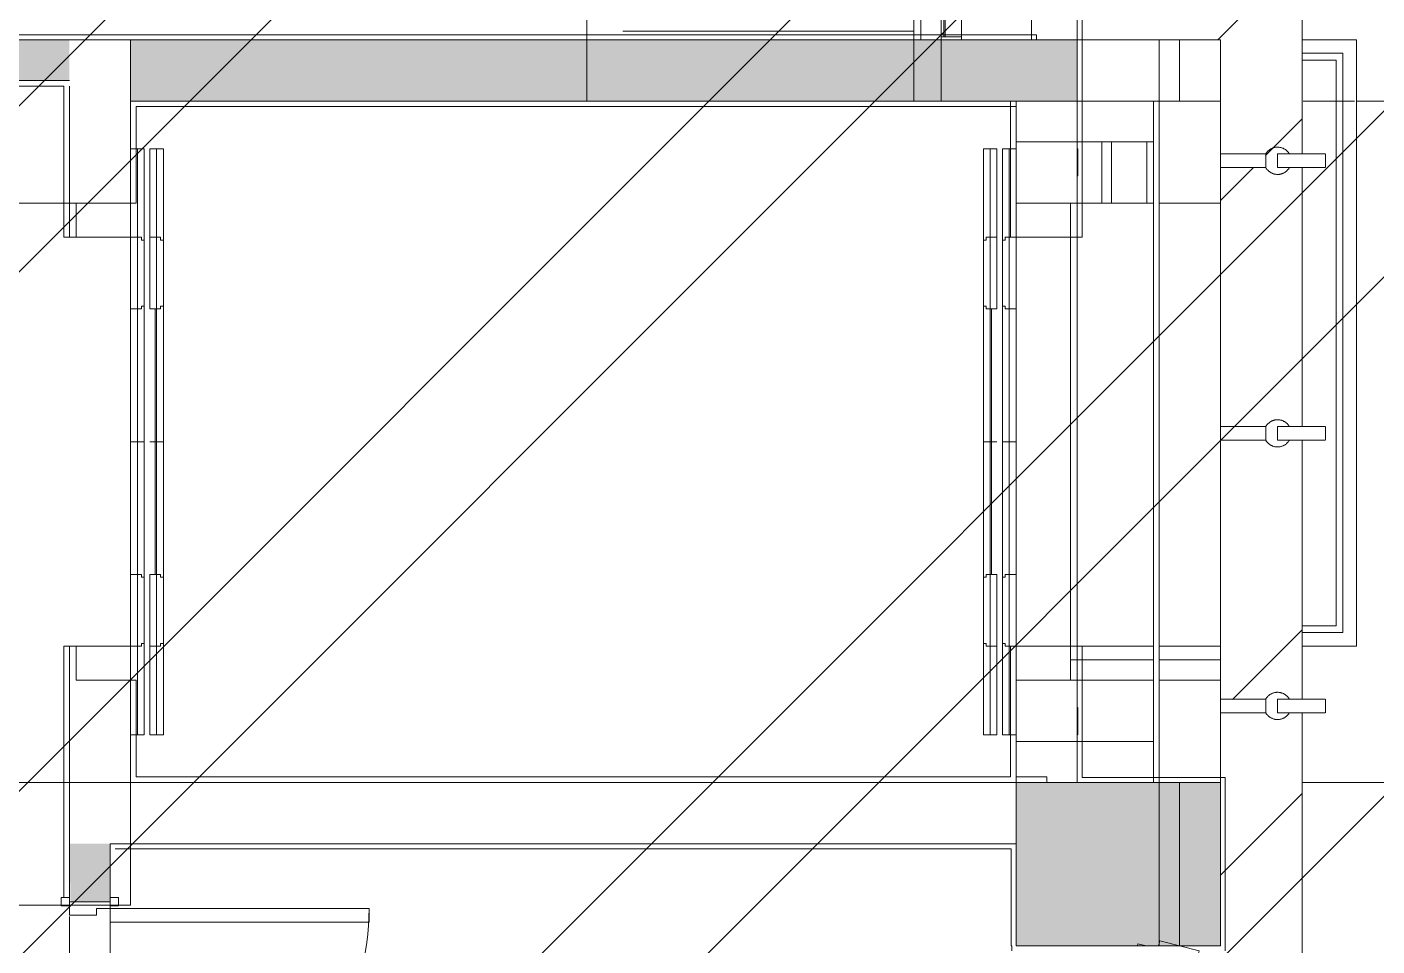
# Model space of a CAD drawing. Header units: millimetres. Extents: x -57519 to 497916, y -349472 to 446842.
# Drawn here: x 333172 to 338128, y 31007 to 34379 of the extents above; entities that cross this region are included whole.
import ezdxf

# ---------------------------------------------------------------- set-up
doc = ezdxf.new("R2010")
doc.units = ezdxf.units.MM
doc.linetypes.add('Dash_2_', pattern=[6, 3, -3])
for name, color, linetype, lineweight in [('A-AREA', 32, 'Dash_2_', 5), ('A-CLNG', 13, 'Continuous', 5), ('A-DETL-GENF', 92, 'Continuous', 5), ('A-DOOR', 31, 'Continuous', 5), ('A-DOOR-FRAM', 31, 'Continuous', 5), ('A-FLOR', 192, 'Continuous', 5), ('A-FLOR-PATT', 8, 'Continuous', 5), ('A-GENM', 13, 'Continuous', 5), ('A-GLAZ-CWMG', 51, 'Continuous', 20), ('A-WALL', 113, 'Continuous', 20), ('A-WALL-PATT', 111, 'Continuous', 20), ('Q-CASE', 31, 'Continuous', 5), ('S-COLS', 52, 'Continuous', 20)]:
    doc.layers.add(name, color=color, linetype=linetype, lineweight=lineweight)
pattern_1 = [(0, (248763.4, 0), (2337.5, 1062.5), [15937.5, -2125, 5312.5, -1062.5]), (0, (250176.6, 531.2), (-1062.5, 1413.125), [3187.5, -350.625, 6375, -796.875]), (0, (249294.7, 903.1), (5525, 711.875), [8500, -1487.5, 4250, -1062.5])]

# ---------------------------------------------------------------- blocks, each defined once
blk = doc.blocks.new('DLN-Lift Door - Lift Door - 1750 x 2800 _SO_ WH_-15287497-SITE COVERAGE')
at = {"layer": 'A-DOOR'}
for p, q in [((-1075, -162.5), (-1075, -112.5)), ((-1075, -137.5), (1075, -137.5)), ((-750, -112.5), (-750, -152.5)), ((-487.5, -112.5), (-487.5, -152.5)), ((0, -162.5), (0, -112.5)), ((0, -112.5), (0, -162.5)), ((487.5, -112.5), (487.5, -152.5)), ((750, -112.5), (750, -152.5)), ((1075, -112.5), (1075, -162.5)), ((0, -162.5), (-1075, -162.5)), ((-1075, -232.5), (-1075, -182.5)), ((-1075, -182.5), (-487.5, -182.5)), ((-750, -152.5), (-740, -152.5)), ((-750, -182.5), (-750, -222.5)), ((-740, -152.5), (-740, -162.5)), ((-497.5, -152.5), (-497.5, -162.5)), ((-497.5, -152.5), (-487.5, -152.5)), ((-487.5, -182.5), (-487.5, -222.5)), ((1075, -162.5), (0, -162.5)), ((0, -232.5), (0, -182.5)), ((0, -182.5), (0, -232.5)), ((497.5, -152.5), (487.5, -152.5)), ((487.5, -182.5), (487.5, -222.5)), ((487.5, -182.5), (1075, -182.5)), ((497.5, -152.5), (497.5, -162.5)), ((740, -152.5), (740, -162.5)), ((750, -152.5), (740, -152.5)), ((750, -182.5), (750, -222.5)), ((1075, -182.5), (1075, -232.5)), ((1075, -207.5), (-1075, -207.5)), ((0, -232.5), (-1075, -232.5)), ((-750, -222.5), (-740, -222.5)), ((-740, -222.5), (-740, -232.5)), ((-497.5, -222.5), (-497.5, -232.5)), ((-497.5, -222.5), (-487.5, -222.5)), ((-487.5, -202.5), (487.5, -202.5)), ((1075, -232.5), (0, -232.5)), ((497.5, -222.5), (487.5, -222.5)), ((497.5, -222.5), (497.5, -232.5)), ((740, -222.5), (740, -232.5)), ((750, -222.5), (740, -222.5))]:
    blk.add_line(p, q, dxfattribs=at)
blk = doc.blocks.new('Rectangular Mullion - DLN_75 x 150mm _WD_-STUR_ OPENING-6630181-SITE COVERAGE')
at = {"layer": 'A-GLAZ-CWMG', "lineweight": 5}
for p, q in [((0, 75), (0, 0)), ((-75, -12.5), (-75, 0)), ((0, 0), (0, -75)), ((-75, -75), (-75, -12.5)), ((0, -75), (-75, -75))]:
    blk.add_line(p, q, dxfattribs=at)
blk = doc.blocks.new('Rectangular Mullion - DLN_75 x 150mm _WD_-STUR_ OPENING-8655337-SITE COVERAGE')
at = {"layer": 'A-GLAZ-CWMG', "lineweight": 5}
for p, q in [((0, 75), (-18.9, 75)), ((-18.9, 75), (-9.3, 75)), ((-9.3, 75), (0, 75)), ((0, 0), (0, 75)), ((0, 75), (0, 0)), ((-75, -18.9), (-75, -75)), ((-75, -30), (-75, -18.9)), ((-75, -75), (-75, -30)), ((0, -75), (0, 0)), ((0, 0), (0, -75)), ((-75, -75), (0, -75)), ((0, -75), (-75, -75))]:
    blk.add_line(p, q, dxfattribs=at)
blk = doc.blocks.new('DLN-Surface Channel-L1 - 275x200 _WD_-12676935-SITE COVERAGE')
at = {"layer": 'Q-CASE'}
h = blk.add_hatch(dxfattribs=at)
h.set_pattern_fill('FP_7', color=256, style=0, pattern_type=2)
h.set_pattern_definition([(0, (248763.44, -85), (0, -100), [])])
h.paths.add_polyline_path([(30, -5415), (75, -5415), (75, -2510), (15, -2510), (15, -5415)], flags=0)
h.paths.add_polyline_path([(15, -2360), (75, -2360), (75, -1860), (15, -1860), (15, -2314.5)], flags=0)
h.paths.add_polyline_path([(30, -1710), (75, -1710), (75, 75), (15, 15), (15, -1710)], flags=0)
for p, q in [((0, -5415), (0, -5350)), ((10, -5415), (10, -5350)), ((15, -5350), (15, -5415)), ((0, -5415), (75, -5415)), ((0, -5425), (0, -5415)), ((10, -5415), (0, -5415)), ((75, -5425), (0, -5425)), ((15, -5415), (75, -5415)), ((275, -5425), (75, -5425))]:
    blk.add_line(p, q, dxfattribs=at)
blk = doc.blocks.new('Walls 10 - Walls 10-7226506-SITE COVERAGE')
at = {"layer": 'A-WALL-PATT', "lineweight": 5}
h = blk.add_hatch(dxfattribs=at)
h.set_pattern_fill('FP_19', color=256, style=0, pattern_type=2)
h.set_pattern_definition([(45, (248763.4, 0), (-1237.437, 1237.437), []), (45, (248763.4, 1875), (-1237.437, 1237.437), [])])
h.paths.add_polyline_path([(89089.3, 14444.2), (89089.3, 14863.2), (88999.3, 14868.6), (88999.3, 14913.2), (89089.3, 14913.2), (89089.3, 15863.2), (88999.3, 15868.6), (88999.3, 15913.2), (89089.3, 15913.2), (89089.3, 15947.5), (88789.3, 15947.5), (88791.5, 15913.2), (88956, 15907.7), (88956, 15863.8), (88789.3, 15863.2), (88789.3, 14913.2), (88956, 14907.7), (88956, 14863.8), (88789.3, 14863.2), (88789.3, 14444.2)], flags=0)
h.paths.add_polyline_path([(89089.3, 16097.5), (89089.3, 16147.5), (88789.3, 16147.5), (88789.3, 16097.5), (89064.4, 16097.5)], flags=0)
h.paths.add_polyline_path([(89059.8, 16397.5), (89089.3, 16397.5), (89089.3, 16863.2), (88999.3, 16868.6), (88999.3, 16913.2), (89089.3, 16913.2), (89089.3, 17863.2), (88999.3, 17868.6), (88999.3, 17913.2), (89089.3, 17913.2), (89089.3, 18863.2), (88999.3, 18868.6), (88999.3, 18913.2), (89089.3, 18913.2), (89089.3, 19863.2), (88999.3, 19868.6), (88999.3, 19913.2), (89089.3, 19913.2), (89089.3, 20863.2), (88999.3, 20863.2), (88999.3, 20913.2), (89089.3, 20913.2), (89089.3, 21207.5), (88789.3, 21207.5), (88789.3, 20913.2), (88956, 20907.7), (88956, 20863.8), (88789.3, 20863.2), (88789.3, 19913.2), (88956, 19907.7), (88956, 19863.8), (88789.3, 19863.2), (88789.3, 18913.2), (88956, 18907.7), (88956, 18863.8), (88789.3, 18863.2), (88789.3, 17913.2), (88956, 17907.7), (88956, 17863.8), (88789.3, 17863.2), (88789.3, 16913.2), (88956, 16907.7), (88956, 16863.8), (88789.3, 16863.2), (88789.3, 16649.2), (88964.3, 16649.2), (88964.3, 16397.5)], flags=0)
h.paths.add_polyline_path([(88789.3, 21457.5), (89089.3, 21457.5), (89089.3, 21863.2), (88999.3, 21863.2), (88999.3, 21913.2), (89089.3, 21913.2), (89089.3, 22863.2), (88999.3, 22863.2), (88999.3, 22913.2), (89089.3, 22913.2), (89089.3, 23863.2), (88999.3, 23868.6), (88999.3, 23913.2), (89089.3, 23913.2), (89089.3, 24863.2), (88999.3, 24868.6), (88999.3, 24913.2), (89089.3, 24913.2), (89089.3, 25307.5), (88789.3, 25307.5), (88789.3, 24913.2), (88956, 24907.7), (88956, 24863.8), (88789.3, 24863.2), (88789.3, 23913.2), (88956, 23907.7), (88956, 23863.8), (88789.3, 23863.2), (88789.3, 22913.2), (88956, 22907.7), (88956, 22863.8), (88789.3, 22863.2), (88789.3, 21913.2), (88956, 21907.7), (88956, 21863.8), (88789.3, 21863.2), (88789.3, 21839.1)], flags=0)
h.paths.add_polyline_path([(88923.2, 25457.5), (89089.3, 25457.5), (89089.3, 25863.2), (88999.3, 25868.6), (88999.3, 25913.2), (89089.3, 25913.2), (89089.3, 26863.2), (88999.3, 26868.6), (88999.3, 26913.2), (89089.3, 26913.2), (89089.3, 27863.2), (88999.3, 27868.6), (88999.3, 27913.2), (89089.3, 27913.2), (89089.3, 28857.5), (88789.3, 28857.5), (88789.3, 27913.2), (88956, 27907.7), (88956, 27863.8), (88789.3, 27863.2), (88789.3, 26913.2), (88956, 26907.7), (88956, 26863.8), (88789.3, 26863.2), (88789.3, 25913.2), (88956, 25907.7), (88956, 25863.8), (88789.3, 25863.2), (88789.3, 25457.5)], flags=0)
h.paths.add_polyline_path([(88789.3, 29007.5), (89089.3, 29007.5), (89089.3, 29863.2), (88999.3, 29868.6), (88999.3, 29913.2), (89089.3, 29913.2), (89089.3, 30863.2), (88999.3, 30868.6), (88999.3, 30913.2), (89089.3, 30913.2), (89089.3, 31863.2), (88999.3, 31868.6), (88999.3, 31913.2), (89089.3, 31913.2), (89089.3, 32863.2), (88999.3, 32868.6), (88999.3, 32913.2), (89089.3, 32913.2), (89089.3, 33863.2), (88999.3, 33868.6), (88999.3, 33913.2), (89089.3, 33913.2), (89089.3, 34632.5), (88139.3, 34632.5), (88139.3, 35647.5), (88114.3, 35647.5), (88114.3, 35797.5), (88139.3, 35797.5), (88139.3, 37247.5), (87839.3, 37247.5), (87839.3, 34332.5), (88789.3, 34332.5), (88789.3, 33913.2), (88956, 33907.7), (88956, 33863.8), (88789.3, 33863.2), (88789.3, 32913.2), (88956, 32907.7), (88956, 32863.8), (88789.3, 32863.2), (88789.3, 31913.2), (88956, 31907.7), (88956, 31863.8), (88789.3, 31863.2), (88789.3, 30913.2), (88956, 30907.7), (88956, 30863.8), (88789.3, 30863.2), (88789.3, 29913.2), (88956, 29907.7), (88956, 29863.8), (88789.3, 29863.2), (88789.3, 29199.4)], flags=0)
h.paths.add_polyline_path([(88139.3, 37397.5), (88139.3, 37897.5), (87839.3, 37897.5), (87839.3, 37397.5), (87979.8, 37397.5)], flags=0)
h.paths.add_polyline_path([(87839.3, 38047.5), (88139.3, 38047.5), (88139.3, 40132.5), (86739.3, 40132.5), (86739.3, 40967.5), (86649.3, 40972.9), (86649.3, 41017.5), (86739.3, 41017.5), (86739.3, 41967.5), (86649.3, 41972.9), (86649.3, 42017.5), (86739.3, 42017.5), (86739.3, 42547.5), (86569.3, 42547.5), (86569.3, 42017), (86606, 42012), (86606, 41968.1), (86569.3, 41967.5), (86569.3, 41017), (86606, 41012), (86606, 40968.1), (86569.3, 40967.5), (86569.3, 40807.5), (86469.3, 40807.5), (86469.3, 40967.6), (86439.3, 40967.5), (86439.3, 40017.5), (86606, 40012), (86606, 39968.1), (86439.3, 39967.5), (86439.3, 39832.5), (87839.3, 39832.5), (87839.3, 38326.2)], flags=0)
h.paths.add_polyline_path([(86818.5, 39967.5), (86649.3, 39972.9), (86649.3, 40017.5), (86824.2, 40017.5), (86824.2, 39967.5)], flags=0)
h.paths.add_polyline_path([(86469.3, 41017.4), (86469.3, 41967.6), (86439.3, 41967.5), (86439.3, 41017.5)], flags=0)
h.paths.add_polyline_path([(86469.3, 42017.4), (86469.3, 42547.5), (86439.3, 42547.5), (86439.3, 42017.5)], flags=0)
h.paths.add_polyline_path([(86660.6, 42697.5), (86739.3, 42697.5), (86739.3, 42967.5), (86649.3, 42972.9), (86650.8, 43017.5), (86739.3, 43017.5), (86739.3, 43197.5), (86569.3, 43197.5), (86569.3, 43017), (86606, 43012), (86606, 42968.1), (86569.3, 42967.5), (86569.3, 42697.5)], flags=0)
h.paths.add_polyline_path([(86469.3, 42697.5), (86469.3, 42967.6), (86439.3, 42967.5), (86439.3, 42697.5)], flags=0)
h.paths.add_polyline_path([(86469.3, 43017.4), (86469.3, 43197.5), (86439.3, 43197.5), (86439.3, 43017.5)], flags=0)
h.paths.add_polyline_path([(86469.3, 43347.5), (86469.3, 43967.6), (86439.3, 43967.5), (86439.3, 43347.5)], flags=0)
h.paths.add_polyline_path([(86569.3, 43347.5), (86739.3, 43347.5), (86739.3, 43967.5), (86649.3, 43967.5), (86649.3, 44017.5), (86739.3, 44017.5), (86739.3, 44967.5), (86649.3, 44972.9), (86649.3, 45017.5), (86739.3, 45017.5), (86739.3, 45967.5), (86649.3, 45972.9), (86649.3, 46017.5), (86739.3, 46017.5), (86739.3, 46967.5), (86649.3, 46972.9), (86649.3, 47017.5), (86739.3, 47017.5), (86739.3, 47687.5), (86569.3, 47687.5), (86569.3, 47017), (86606, 47012), (86606, 46968.1), (86569.3, 46967.5), (86569.3, 46017), (86606, 46012), (86606, 45968.1), (86569.3, 45967.5), (86569.3, 45017), (86606, 45012), (86606, 44968.1), (86569.3, 44967.5), (86569.3, 44017), (86606, 44012), (86606, 43968.1), (86569.3, 43967.5), (86569.3, 43625.6)], flags=0)
h.paths.add_polyline_path([(86469.3, 44017.4), (86469.3, 44967.6), (86439.3, 44967.5), (86439.3, 44017.5)], flags=0)
h.paths.add_polyline_path([(86469.3, 45017.4), (86469.3, 45967.6), (86439.3, 45967.5), (86439.3, 45017.5)], flags=0)
h.paths.add_polyline_path([(86469.3, 46017.4), (86469.3, 46967.6), (86439.3, 46967.5), (86439.3, 46017.5)], flags=0)
h.paths.add_polyline_path([(86469.3, 47017.4), (86469.3, 47687.5), (86439.3, 47687.5), (86439.3, 47017.5)], flags=0)
h.paths.add_polyline_path([(86439.3, 47837.5), (86469.3, 47837.5), (86469.3, 47967.6), (86439.3, 47967.5)], flags=0)
h.paths.add_polyline_path([(86739.3, 47837.5), (86739.3, 47967.5), (86649.3, 47972.9), (86649.3, 48017.5), (86739.3, 48017.5), (86739.3, 48337.5), (86569.3, 48336.2), (86569.3, 48017), (86606, 48012), (86606, 47968.1), (86569.3, 47967.5), (86569.3, 47837.5), (86729.8, 47837.5)], flags=0)
h.paths.add_polyline_path([(86469.3, 48017.4), (86469.3, 48337.5), (86439.3, 48336.2), (86439.3, 48017.5)], flags=0)
h.paths.add_polyline_path([(86469.3, 48487.5), (86468.1, 48967.6), (86439.3, 48967.5), (86439.3, 48487.5)], flags=0)
h.paths.add_polyline_path([(86569.3, 48487.5), (86739.3, 48487.5), (86739.3, 48967.5), (86649.3, 48972.9), (86649.3, 49017.5), (86739.3, 49017.5), (86739.3, 49907.5), (86569.3, 49907.5), (86569.3, 49017), (86606, 49012), (86606, 48968.1), (86569.3, 48967.5), (86569.3, 48925)], flags=0)
h.paths.add_polyline_path([(86469.3, 49017.4), (86469.3, 49907.5), (86439.3, 49907.5), (86439.3, 49017.5), (86466.6, 49017.4)], flags=0)
at = {"layer": 'A-WALL', "lineweight": 5}
for p, q in [((87839.3, 37247.5), (87839.3, 34332.5)), ((89089.3, 34632.5), (89089.3, 33913.2)), ((87839.3, 34332.5), (88264.3, 34332.5)), ((88264.3, 34332.5), (88789.3, 34332.5)), ((88789.3, 33912.3), (88789.3, 34332.5)), ((88789.3, 33875.7), (88789.3, 33900.7)), ((88789.3, 32912.3), (88789.3, 33864)), ((89089.3, 33863.2), (89089.3, 32913.2)), ((88789.3, 32875.7), (88789.3, 32900.7)), ((88789.3, 31912.3), (88789.3, 32864)), ((89089.3, 32863.2), (89089.3, 31913.2)), ((88789.3, 31875.7), (88789.3, 31900.7)), ((88789.3, 31607.5), (88789.3, 31864)), ((89089.3, 31863.2), (89089.3, 30913.2)), ((88789.3, 31007.5), (88789.3, 31607.5))]:
    blk.add_line(p, q, dxfattribs=at)
blk = doc.blocks.new('DLN_Banner hook - DLN_Banner hook-V304-SITE COVERAGE')
at = {"layer": 'A-GENM'}
for p, q in [((-25, 0), (25, 0)), ((12.5, 0), (-12.5, 0)), ((-25, 0), (-25, -166.7)), ((25, -166.7), (25, 0)), ((-24.4, -166.7), (-25, -166.7)), ((-25, -166.7), (0, -166.7)), ((0, -166.7), (25, -166.7)), ((25, -166.7), (24.4, -166.7)), ((-25, -384.9), (-25, -210)), ((-25, -210), (25, -210)), ((25, -210), (25, -384.9)), ((-25, -385.6), (25, -385.6))]:
    blk.add_line(p, q, dxfattribs=at)
at = {"layer": 'A-GENM', "flags": 128}
for points in [[(-25, -166.7), (-26.7, -167.7), (-28.4, -168.8), (-30, -170), (-31.6, -171.2), (-33.1, -172.5), (-34.6, -173.9), (-36, -175.3), (-37.4, -176.8), (-38.7, -178.3), (-39.9, -179.9), (-41.1, -181.5), (-42.2, -183.1), (-43.2, -184.8), (-44.2, -186.6), (-45.1, -188.4), (-45.9, -190.2), (-46.7, -192), (-47.3, -193.9), (-48, -195.8), (-48.5, -197.8), (-48.9, -199.7), (-49.3, -201.7), (-49.6, -203.7), (-49.8, -205.6), (-49.9, -207.6), (-50, -209.6), (-50, -211.6), (-49.9, -213.6), (-49.7, -215.6), (-49.4, -217.6), (-49.1, -219.6), (-48.7, -221.5), (-48.2, -223.5), (-47.6, -225.4), (-46.9, -227.3), (-46.2, -229.1), (-45.4, -231), (-44.5, -232.8), (-43.6, -234.5), (-42.6, -236.3), (-41.5, -237.9), (-40.3, -239.6), (-39.1, -241.2), (-37.8, -242.7), (-36.5, -244.2), (-35.1, -245.6), (-33.6, -247), (-32.1, -248.3), (-30.6, -249.6), (-29, -250.8), (-27.3, -251.9), (-25.6, -252.9)], [(24.8, -253.4), (26.6, -252.4), (28.2, -251.3), (29.9, -250.1), (31.4, -248.9), (33, -247.6), (34.4, -246.2), (35.9, -244.8), (37.2, -243.4), (38.5, -241.9), (39.8, -240.3), (41, -238.7), (42.1, -237), (43.1, -235.3), (44.1, -233.6), (45, -231.8), (45.8, -230), (46.6, -228.1), (47.3, -226.2), (47.9, -224.3), (48.4, -222.4), (48.9, -220.5), (49.3, -218.5), (49.6, -216.5), (49.8, -214.5), (49.9, -212.5), (50, -210.5), (50, -208.5), (49.9, -206.5), (49.7, -204.6), (49.4, -202.6), (49.1, -200.6), (48.7, -198.6), (48.2, -196.7), (47.6, -194.8), (47, -192.9), (46.3, -191), (45.5, -189.2), (44.6, -187.4), (43.7, -185.6), (42.6, -183.9), (41.6, -182.2), (40.4, -180.6), (39.2, -179), (37.9, -177.4), (36.6, -175.9), (35.2, -174.5), (33.8, -173.1), (32.3, -171.8), (30.7, -170.5), (29.1, -169.4), (27.5, -168.2), (25.8, -167.2), (25, -166.7)]]:
    blk.add_lwpolyline(points, dxfattribs=at)
blk = doc.blocks.new('DLN_Banner hook - DLN_Banner hook-V305-SITE COVERAGE')
at = {"layer": 'A-GENM'}
for p, q in [((-25, 0), (-24.1, 0)), ((-24.1, 0), (-21.7, 0)), ((-21.7, 0), (-17.7, 0)), ((-17.7, 0), (-12.5, 0)), ((-12.5, 0), (-6.5, 0)), ((12.5, 0), (-12.5, 0)), ((-6.5, 0), (0, 0)), ((0, 0), (6.5, 0)), ((6.5, 0), (25, 0)), ((-25, 0), (-25, -166.7)), ((25, -166.7), (25, 0)), ((-24.4, -166.7), (-25, -166.7)), ((-25, -166.7), (0, -166.7)), ((0, -166.7), (25, -166.7)), ((25, -166.7), (24.4, -166.7)), ((-25, -384.9), (-25, -210)), ((-25, -210), (25, -210)), ((25, -210), (25, -384.9)), ((-25, -385.6), (25, -385.6))]:
    blk.add_line(p, q, dxfattribs=at)
at = {"layer": 'A-GENM', "flags": 128}
for points in [[(-25, -166.7), (-26.7, -167.7), (-28.4, -168.8), (-30, -170), (-31.6, -171.2), (-33.1, -172.5), (-34.6, -173.9), (-36, -175.3), (-37.4, -176.8), (-38.7, -178.3), (-39.9, -179.9), (-41.1, -181.5), (-42.2, -183.1), (-43.2, -184.8), (-44.2, -186.6), (-45.1, -188.4), (-45.9, -190.2), (-46.7, -192), (-47.3, -193.9), (-48, -195.8), (-48.5, -197.8), (-48.9, -199.7), (-49.3, -201.7), (-49.6, -203.7), (-49.8, -205.6), (-49.9, -207.6), (-50, -209.6), (-50, -211.6), (-49.9, -213.6), (-49.7, -215.6), (-49.4, -217.6), (-49.1, -219.6), (-48.7, -221.5), (-48.2, -223.5), (-47.6, -225.4), (-46.9, -227.3), (-46.2, -229.1), (-45.4, -231), (-44.5, -232.8), (-43.6, -234.5), (-42.6, -236.3), (-41.5, -237.9), (-40.3, -239.6), (-39.1, -241.2), (-37.8, -242.7), (-36.5, -244.2), (-35.1, -245.6), (-33.6, -247), (-32.1, -248.3), (-30.6, -249.6), (-29, -250.8), (-27.3, -251.9), (-25.6, -252.9)], [(24.8, -253.4), (26.6, -252.4), (28.2, -251.3), (29.9, -250.1), (31.4, -248.9), (33, -247.6), (34.4, -246.2), (35.9, -244.8), (37.2, -243.4), (38.5, -241.9), (39.8, -240.3), (41, -238.7), (42.1, -237), (43.1, -235.3), (44.1, -233.6), (45, -231.8), (45.8, -230), (46.6, -228.1), (47.3, -226.2), (47.9, -224.3), (48.4, -222.4), (48.9, -220.5), (49.3, -218.5), (49.6, -216.5), (49.8, -214.5), (49.9, -212.5), (50, -210.5), (50, -208.5), (49.9, -206.5), (49.7, -204.6), (49.4, -202.6), (49.1, -200.6), (48.7, -198.6), (48.2, -196.7), (47.6, -194.8), (47, -192.9), (46.3, -191), (45.5, -189.2), (44.6, -187.4), (43.7, -185.6), (42.6, -183.9), (41.6, -182.2), (40.4, -180.6), (39.2, -179), (37.9, -177.4), (36.6, -175.9), (35.2, -174.5), (33.8, -173.1), (32.3, -171.8), (30.7, -170.5), (29.1, -169.4), (27.5, -168.2), (25.8, -167.2), (25, -166.7)]]:
    blk.add_lwpolyline(points, dxfattribs=at)
blk = doc.blocks.new('DLN_Banner hook - DLN_Banner hook-V306-SITE COVERAGE')
at = {"layer": 'A-GENM'}
for p, q in [((-25, 0), (21.7, 0)), ((12.5, 0), (-12.5, 0)), ((21.9, 0), (25, 0)), ((-25, 0), (-25, -166.7)), ((25, -166.7), (25, 0)), ((-24.4, -166.7), (-25, -166.7)), ((-25, -166.7), (0, -166.7)), ((0, -166.7), (25, -166.7)), ((25, -166.7), (24.4, -166.7)), ((-25, -384.9), (-25, -210)), ((-25, -210), (25, -210)), ((25, -210), (25, -384.9)), ((-25, -385.6), (25, -385.6))]:
    blk.add_line(p, q, dxfattribs=at)
at = {"layer": 'A-GENM', "flags": 128}
for points in [[(-25, -166.7), (-26.7, -167.7), (-28.4, -168.8), (-30, -170), (-31.6, -171.2), (-33.1, -172.5), (-34.6, -173.9), (-36, -175.3), (-37.4, -176.8), (-38.7, -178.3), (-39.9, -179.9), (-41.1, -181.5), (-42.2, -183.1), (-43.2, -184.8), (-44.2, -186.6), (-45.1, -188.4), (-45.9, -190.2), (-46.7, -192), (-47.3, -193.9), (-48, -195.8), (-48.5, -197.8), (-48.9, -199.7), (-49.3, -201.7), (-49.6, -203.7), (-49.8, -205.6), (-49.9, -207.6), (-50, -209.6), (-50, -211.6), (-49.9, -213.6), (-49.7, -215.6), (-49.4, -217.6), (-49.1, -219.6), (-48.7, -221.5), (-48.2, -223.5), (-47.6, -225.4), (-46.9, -227.3), (-46.2, -229.1), (-45.4, -231), (-44.5, -232.8), (-43.6, -234.5), (-42.6, -236.3), (-41.5, -237.9), (-40.3, -239.6), (-39.1, -241.2), (-37.8, -242.7), (-36.5, -244.2), (-35.1, -245.6), (-33.6, -247), (-32.1, -248.3), (-30.6, -249.6), (-29, -250.8), (-27.3, -251.9), (-25.6, -252.9)], [(24.8, -253.4), (26.6, -252.4), (28.2, -251.3), (29.9, -250.1), (31.4, -248.9), (33, -247.6), (34.4, -246.2), (35.9, -244.8), (37.2, -243.4), (38.5, -241.9), (39.8, -240.3), (41, -238.7), (42.1, -237), (43.1, -235.3), (44.1, -233.6), (45, -231.8), (45.8, -230), (46.6, -228.1), (47.3, -226.2), (47.9, -224.3), (48.4, -222.4), (48.9, -220.5), (49.3, -218.5), (49.6, -216.5), (49.8, -214.5), (49.9, -212.5), (50, -210.5), (50, -208.5), (49.9, -206.5), (49.7, -204.6), (49.4, -202.6), (49.1, -200.6), (48.7, -198.6), (48.2, -196.7), (47.6, -194.8), (47, -192.9), (46.3, -191), (45.5, -189.2), (44.6, -187.4), (43.7, -185.6), (42.6, -183.9), (41.6, -182.2), (40.4, -180.6), (39.2, -179), (37.9, -177.4), (36.6, -175.9), (35.2, -174.5), (33.8, -173.1), (32.3, -171.8), (30.7, -170.5), (29.1, -169.4), (27.5, -168.2), (25.8, -167.2), (25, -166.7)]]:
    blk.add_lwpolyline(points, dxfattribs=at)
blk = doc.blocks.new('DLN-Lift Door - Lift Door - 1750 x 2800 _SO_ WH_-16663629-SITE COVERAGE')
at = {"layer": 'A-DOOR'}
for p, q in [((0, 232.5), (-1075, 232.5)), ((-1075, 232.5), (-1075, 182.5)), ((1075, 207.5), (-1075, 207.5)), ((-750, 222.5), (-740, 222.5)), ((-750, 182.5), (-750, 222.5)), ((-740, 222.5), (-740, 232.5)), ((-497.5, 222.5), (-497.5, 232.5)), ((-497.5, 222.5), (-487.5, 222.5)), ((-487.5, 182.5), (-487.5, 222.5)), ((-487.5, 202.5), (487.5, 202.5)), ((1075, 232.5), (0, 232.5)), ((0, 232.5), (0, 182.5)), ((0, 182.5), (0, 232.5)), ((497.5, 222.5), (487.5, 222.5)), ((487.5, 182.5), (487.5, 222.5)), ((497.5, 222.5), (497.5, 232.5)), ((740, 222.5), (740, 232.5)), ((750, 222.5), (740, 222.5)), ((750, 182.5), (750, 222.5)), ((1075, 182.5), (1075, 232.5)), ((-1075, 182.5), (-487.5, 182.5)), ((0, 162.5), (-1075, 162.5)), ((-1075, 162.5), (-1075, 112.5)), ((-750, 152.5), (-740, 152.5)), ((-750, 112.5), (-750, 152.5)), ((-740, 152.5), (-740, 162.5)), ((-497.5, 152.5), (-497.5, 162.5)), ((-497.5, 152.5), (-487.5, 152.5)), ((-487.5, 112.5), (-487.5, 152.5)), ((1075, 162.5), (0, 162.5)), ((0, 162.5), (0, 112.5)), ((0, 112.5), (0, 162.5)), ((487.5, 182.5), (1075, 182.5)), ((497.5, 152.5), (487.5, 152.5)), ((487.5, 112.5), (487.5, 152.5)), ((497.5, 152.5), (497.5, 162.5)), ((740, 152.5), (740, 162.5)), ((750, 152.5), (740, 152.5)), ((750, 112.5), (750, 152.5)), ((1075, 112.5), (1075, 162.5)), ((-1075, 137.5), (1075, 137.5)), ((-1075, 112.5), (-875, 112.5)), ((-875, 112.5), (0, 112.5)), ((-875, 112.5), (875, 112.5)), ((-875, 112.5), (-875, -87.5)), ((-750, 112.5), (-875, 112.5)), ((-875, -87.5), (-875, 112.5)), ((-750, 112.5), (-750, -87.5)), ((-750, 112.5), (-750, -87.5)), ((750, 112.5), (-750, 112.5)), ((0, 112.5), (875, 112.5)), ((750, -87.5), (750, 112.5)), ((750, 112.5), (875, 112.5)), ((750, -87.5), (750, 112.5)), ((875, 112.5), (1075, 112.5)), ((875, 112.5), (875, -87.5)), ((875, 112.5), (875, -87.5)), ((-875, -87.5), (-800, -87.5)), ((-800, -87.5), (-875, -87.5)), ((-800, -87.5), (-750, -87.5)), ((-750, -87.5), (750, -87.5)), ((875, -87.5), (-750, -87.5)), ((875, -87.5), (750, -87.5)), ((-1075, -112.5), (-975, -112.5)), ((-975, -112.5), (-1075, -112.5)), ((-1075, -112.5), (-1075, -114.5)), ((-1075, -114.5), (-1075, -112.5)), ((-1075, -114.5), (-975, -114.5)), ((-975, -114.5), (-1075, -114.5)), ((-975, -114.5), (-975, -112.5)), ((-975, -114.5), (-975, -112.5)), ((975, -112.5), (1075, -112.5)), ((1075, -112.5), (975, -112.5)), ((975, -112.5), (975, -114.5)), ((975, -114.5), (975, -112.5)), ((975, -114.5), (1075, -114.5)), ((1075, -114.5), (975, -114.5)), ((1075, -114.5), (1075, -112.5)), ((1075, -114.5), (1075, -112.5))]:
    blk.add_line(p, q, dxfattribs=at)
blk = doc.blocks.new('Walls 3 - Walls 3-18201421-SITE COVERAGE')
at = {"layer": 'A-WALL', "lineweight": 5}
for p, q in [((89289.3, 34332.5), (89089.3, 34332.5)), ((89289.3, 34332.5), (89089.3, 34332.5)), ((89089.3, 34332.5), (89289.3, 34332.5)), ((89089.3, 34332.5), (89289.3, 34332.5)), ((89289.3, 32107.5), (89289.3, 34332.5)), ((89289.3, 32107.5), (89289.3, 34332.5)), ((89289.3, 34332.5), (89289.3, 32107.5)), ((89289.3, 34332.5), (89289.3, 32107.5)), ((89239.3, 34282.5), (89089.3, 34282.5)), ((89089.3, 34282.5), (89239.3, 34282.5)), ((89214.3, 34257.5), (89089.3, 34257.5)), ((89089.3, 34257.5), (89214.3, 34257.5)), ((89214.3, 32182.5), (89214.3, 34257.5)), ((89214.3, 34257.5), (89214.3, 32182.5)), ((89239.3, 32157.5), (89239.3, 34282.5)), ((89239.3, 34282.5), (89239.3, 32157.5)), ((89214.3, 32182.5), (89089.3, 32182.5)), ((89214.3, 32182.5), (89089.3, 32182.5)), ((89239.3, 32157.5), (89089.3, 32157.5)), ((89239.3, 32157.5), (89089.3, 32157.5)), ((89089.3, 32107.5), (89289.3, 32107.5)), ((89289.3, 32107.5), (89089.3, 32107.5)), ((89289.3, 32107.5), (89089.3, 32107.5)), ((89289.3, 32107.5), (89089.3, 32107.5))]:
    blk.add_line(p, q, dxfattribs=at)
blk = doc.blocks.new('DLN-Lift Door - Lift Door - 1750 x 2800 _SO_ WH_-15175525-SITE COVERAGE')
at = {"layer": 'A-DOOR'}
for p, q in [((-750, 87.5), (-875, 87.5)), ((-875, 87.5), (-875, -112.5)), ((-750, 87.5), (-875, 87.5)), ((-875, -112.5), (-875, 87.5)), ((-750, -112.5), (-750, 87.5)), ((875, 87.5), (750, 87.5)), ((750, 87.5), (750, -112.5)), ((750, 87.5), (875, 87.5)), ((875, -112.5), (875, 87.5)), ((875, 87.5), (875, -112.5)), ((-1075, -162.5), (-1075, -112.5)), ((-1075, -112.5), (0, -112.5)), ((-1075, -137.5), (1075, -137.5)), ((-875, -112.5), (-750, -112.5)), ((-875, -112.5), (-750, -112.5)), ((-750, -112.5), (-750, -152.5)), ((-487.5, -112.5), (-487.5, -152.5)), ((0, -162.5), (0, -112.5)), ((0, -112.5), (1075, -112.5)), ((0, -112.5), (0, -162.5)), ((487.5, -112.5), (487.5, -152.5)), ((750, -112.5), (750, -152.5)), ((750, -112.5), (875, -112.5)), ((875, -112.5), (750, -112.5)), ((1075, -112.5), (1075, -162.5)), ((0, -162.5), (-1075, -162.5)), ((-1075, -232.5), (-1075, -182.5)), ((-1075, -182.5), (-487.5, -182.5)), ((-750, -152.5), (-740, -152.5)), ((-750, -182.5), (-750, -222.5)), ((-740, -152.5), (-740, -162.5)), ((-497.5, -152.5), (-497.5, -162.5)), ((-497.5, -152.5), (-487.5, -152.5)), ((-487.5, -182.5), (-487.5, -222.5)), ((1075, -162.5), (0, -162.5)), ((0, -232.5), (0, -182.5)), ((0, -182.5), (0, -232.5)), ((497.5, -152.5), (487.5, -152.5)), ((487.5, -182.5), (487.5, -222.5)), ((487.5, -182.5), (1075, -182.5)), ((497.5, -152.5), (497.5, -162.5)), ((740, -152.5), (740, -162.5)), ((750, -152.5), (740, -152.5)), ((750, -182.5), (750, -222.5)), ((1075, -182.5), (1075, -232.5)), ((1075, -207.5), (-1075, -207.5)), ((0, -232.5), (-1075, -232.5)), ((-750, -222.5), (-740, -222.5)), ((-740, -222.5), (-740, -232.5)), ((-497.5, -222.5), (-497.5, -232.5)), ((-497.5, -222.5), (-487.5, -222.5)), ((-487.5, -202.5), (487.5, -202.5)), ((1075, -232.5), (0, -232.5)), ((497.5, -222.5), (487.5, -222.5)), ((497.5, -222.5), (497.5, -232.5)), ((740, -222.5), (740, -232.5)), ((750, -222.5), (740, -222.5))]:
    blk.add_line(p, q, dxfattribs=at)
blk = doc.blocks.new('DLN-Double Door__X04_ - _M19_ 1900 x 2450 _WH_-V564-SITE COVERAGE')
at = {"layer": 'A-DOOR'}
for p, q in [((-900, -75), (-950, -75)), ((-950, -75), (-950, -1025)), ((-900, -1025), (-900, -75)), ((900, -75), (950, -75)), ((900, -1025), (900, -75)), ((950, -75), (950, -1025)), ((-950, -1025), (-900, -1025)), ((950, -1025), (900, -1025))]:
    blk.add_line(p, q, dxfattribs=at)
for centre, start, end in [((-950, -75), 345.4167, 0.5), ((950, -75), 179.5, 239.8333), ((-950, -75), 270, 345.4167), ((950, -75), 239.8333, 270)]:
    blk.add_arc(centre, 950, start, end, dxfattribs=at)
at = {"layer": 'A-DOOR-FRAM'}
for p, q in [((-960, 105), (-990, 105)), ((-990, 105), (-990, 75)), ((-990, 95), (-990, 105)), ((-990, 105), (-960, 105)), ((-960, 75), (-960, 105)), ((-960, 105), (-960, 75)), ((990, 105), (960, 105)), ((960, 105), (960, 75)), ((990, 105), (960, 105)), ((960, 75), (960, 105)), ((990, 75), (990, 105)), ((990, 105), (990, 95)), ((-990, 75), (-960, 75)), ((-975, 75), (-990, 75)), ((-960, 75), (-975, 75)), ((-925, 75), (-975, 75)), ((-975, 75), (-975, -75)), ((-975, -75), (-975, 75)), ((-960, 75), (-975, 75)), ((-925, 75), (-960, 75)), ((-925, -25), (-925, 75)), ((-925, 75), (-925, -25)), ((925, 75), (925, -25)), ((975, 75), (925, 75)), ((925, -25), (925, 75)), ((925, 75), (960, 75)), ((960, 75), (990, 75)), ((960, 75), (975, 75)), ((960, 75), (975, 75)), ((975, 75), (990, 75)), ((975, -75), (975, 75)), ((975, 75), (975, -75)), ((-950, -75), (-950, -25)), ((-950, -25), (-925, -25)), ((-950, -25), (-925, -25)), ((-950, -25), (-950, -75)), ((925, -25), (950, -25)), ((950, -25), (925, -25)), ((950, -25), (950, -75)), ((950, -75), (950, -25)), ((-960, -75), (-990, -75)), ((-990, -75), (-990, -105)), ((-990, -105), (-990, -75)), ((-990, -75), (-975, -75)), ((-975, -75), (-960, -75)), ((-975, -75), (-950, -75)), ((-975, -75), (-960, -75)), ((-960, -105), (-960, -75)), ((-960, -75), (-960, -105)), ((-960, -75), (-950, -75)), ((950, -75), (975, -75)), ((960, -75), (950, -75)), ((990, -75), (960, -75)), ((960, -75), (960, -105)), ((975, -75), (960, -75)), ((960, -105), (960, -75)), ((975, -75), (960, -75)), ((990, -75), (975, -75)), ((990, -105), (990, -75)), ((990, -75), (990, -105)), ((-990, -105), (-960, -105)), ((-960, -105), (-990, -105)), ((960, -105), (990, -105)), ((960, -105), (990, -105))]:
    blk.add_line(p, q, dxfattribs=at)
blk = doc.blocks.new('DLN-Lift Door - Lift Door - 1750 x 2800 _SO_ WH_-V571-SITE COVERAGE')
at = {"layer": 'A-DOOR'}
for p, q in [((-750, 87.5), (-875, 87.5)), ((-875, 87.5), (-875, -112.5)), ((-750, 87.5), (-875, 87.5)), ((-875, -112.5), (-875, 87.5)), ((-750, -112.5), (-750, 87.5)), ((-750, 87.5), (-750, -112.5)), ((875, 87.5), (750, 87.5)), ((750, 87.5), (750, -112.5)), ((750, -112.5), (750, 87.5)), ((750, 87.5), (875, 87.5)), ((875, -112.5), (875, 87.5)), ((875, 87.5), (875, -112.5)), ((-1075, -162.5), (-1075, -112.5)), ((-1075, -112.5), (0, -112.5)), ((-1075, -137.5), (1075, -137.5)), ((-875, -112.5), (-750, -112.5)), ((-875, -112.5), (-750, -112.5)), ((-750, -112.5), (-750, -152.5)), ((-487.5, -112.5), (-487.5, -152.5)), ((0, -162.5), (0, -112.5)), ((0, -112.5), (1075, -112.5)), ((0, -112.5), (0, -162.5)), ((487.5, -112.5), (487.5, -152.5)), ((750, -112.5), (750, -152.5)), ((750, -112.5), (875, -112.5)), ((875, -112.5), (750, -112.5)), ((1075, -112.5), (1075, -162.5)), ((0, -162.5), (-1075, -162.5)), ((-1075, -232.5), (-1075, -182.5)), ((-1075, -182.5), (-487.5, -182.5)), ((-750, -152.5), (-740, -152.5)), ((-750, -182.5), (-750, -222.5)), ((-740, -152.5), (-740, -162.5)), ((-497.5, -152.5), (-497.5, -162.5)), ((-497.5, -152.5), (-487.5, -152.5)), ((-487.5, -182.5), (-487.5, -222.5)), ((1075, -162.5), (0, -162.5)), ((0, -232.5), (0, -182.5)), ((0, -182.5), (0, -232.5)), ((497.5, -152.5), (487.5, -152.5)), ((487.5, -182.5), (487.5, -222.5)), ((487.5, -182.5), (1075, -182.5)), ((497.5, -152.5), (497.5, -162.5)), ((740, -152.5), (740, -162.5)), ((750, -152.5), (740, -152.5)), ((750, -182.5), (750, -222.5)), ((1075, -182.5), (1075, -232.5)), ((1075, -207.5), (-1075, -207.5)), ((0, -232.5), (-1075, -232.5)), ((-750, -222.5), (-740, -222.5)), ((-740, -222.5), (-740, -232.5)), ((-497.5, -222.5), (-497.5, -232.5)), ((-497.5, -222.5), (-487.5, -222.5)), ((-487.5, -202.5), (487.5, -202.5)), ((1075, -232.5), (0, -232.5)), ((497.5, -222.5), (487.5, -222.5)), ((497.5, -222.5), (497.5, -232.5)), ((740, -222.5), (740, -232.5)), ((750, -222.5), (740, -222.5))]:
    blk.add_line(p, q, dxfattribs=at)

msp = doc.modelspace()

# ---------------------------------------------------------------- hatches: boundary and pattern name
at = {"layer": 'A-DETL-GENF'}
h = msp.add_hatch(dxfattribs=at)
h.set_pattern_fill('FP_40', color=250, style=0, pattern_type=2)
h.set_pattern_definition([(45, (248763.4, 0), (-1257.236, 1257.236), []), (45, (248763.4, 1905), (-1257.236, 1257.236), [])])
h.paths.add_polyline_path([(325750.1, -8642.5), (328562.7, -8642.5), (328562.7, 4657.5), (341312.7, 4657.5), (341312.7, 30557.5), (342712.7, 30557.5), (342712.7, 48907.7), (339962.7, 48907.7), (339962.7, 52157.5), (338962.7, 52157.5), (338962.7, 53757.5), (297512.7, 53757.5), (297512.7, 52247.5), (286277.7, 52247.5), (286277.7, 34407.5), (285902.7, 34407.5), (285902.7, 7407.5), (286277.7, 7407.5), (286277.7, -2267.5), (315555.2, -2267.5), (315555.2, -8642.5), (321257.1, -8642.5)], flags=0)
at = {"layer": 'A-FLOR-PATT'}
h = msp.add_hatch(dxfattribs=at)
h.set_pattern_fill('FP_4', color=256, style=0, pattern_type=2)
h.set_pattern_definition(pattern_1)
h.paths.add_polyline_path([(335859.4, 34332.5), (336427.7, 34332.5), (336427.7, 37247.5), (335227.7, 37247.5), (335227.7, 34332.5)], flags=0)
h.paths.add_polyline_path([(336421.1, 37397.5), (336427.7, 37397.5), (336427.7, 37897.5), (335227.7, 37897.5), (335227.7, 37397.5), (335859.4, 37397.5)], flags=0)
h.paths.add_polyline_path([(336367.7, 38047.5), (336427.7, 38047.5), (336427.7, 39607.5), (335227.7, 39607.5), (335227.7, 38047.5), (335859.4, 38047.5)], flags=0)
h = msp.add_hatch(dxfattribs=at)
h.set_pattern_fill('FP_4', color=256, style=0, pattern_type=2)
h.set_pattern_definition(pattern_1)
h.paths.add_polyline_path([(335227.7, 34107.5), (336427.7, 34107.5), (336427.7, 34332.5), (335227.7, 34332.5), (335227.7, 34204.4)], flags=0)
h.paths.add_polyline_path([(336367.7, 37897.5), (336402.7, 37897.5), (336402.7, 37912.5), (336367.7, 37912.5)], flags=0)
at = {"layer": 'A-WALL-PATT', "lineweight": 5, "transparency": 33554560}
for points in [[(331366.4, 34182.5), (333327.7, 34182.5), (333327.7, 34332.5), (329977.7, 34332.5), (329977.7, 34182.5), (331085.6, 34182.5)], [(336982.7, 34107.5), (337027.7, 34107.5), (337027.7, 34332.5), (333552.7, 34332.5), (333552.7, 34107.5), (336802.7, 34107.5)]]:
    msp.add_hatch(color=253, dxfattribs=at).paths.add_polyline_path(points, flags=0)
h = msp.add_hatch(color=253, dxfattribs=at)
h.paths.add_polyline_path([(333477.7, 29007.5), (333477.7, 29220), (333327.7, 29220), (333327.7, 29007.5)], flags=0)
h.paths.add_polyline_path([(333427.7, 31170), (333477.7, 31170), (333477.7, 31382.5), (333327.7, 31382.5), (333332.1, 31170)], flags=0)
at = {"layer": 'S-COLS', "transparency": 33554432}
msp.add_hatch(color=9, dxfattribs=at).paths.add_polyline_path([(337544.3, 31007.5), (337552.7, 31007.5), (337552.7, 31607.5), (336802.7, 31607.5), (336802.7, 31007.5), (336982.7, 31007.5)], flags=0)

# ---------------------------------------------------------------- linework, layer by layer
at = {"color": 253, "lineweight": 5}
msp.add_line((336802.7, 31174.5), (336802.7, 31072), dxfattribs=at)
at = {"layer": 'A-AREA'}
for p, q in [((336802.7, 31457.5), (336802.7, 31382.5)), ((336802.7, 31382.5), (336802.7, 31260.3))]:
    msp.add_line(p, q, dxfattribs=at)
at = {"layer": 'A-CLNG'}
for p, q in [((337977.7, 34257.5), (337852.7, 34257.5)), ((337977.7, 32182.5), (337977.7, 34257.5)), ((337852.7, 32182.5), (337977.7, 32182.5)), ((337307.7, 32107.5), (336802.7, 32107.5)), ((336802.7, 31260.3), (336802.7, 31382.5))]:
    msp.add_line(p, q, dxfattribs=at)
at = {"layer": 'A-FLOR'}
for p, q in [((336427.7, 34107.5), (336427.7, 37322.5)), ((335227.7, 37247.5), (335227.7, 34332.5)), ((333552.7, 34332.5), (312652.7, 34332.5)), ((333552.7, 34332.5), (337552.7, 34332.5)), ((333552.7, 31157.5), (333552.7, 34332.5)), ((335227.7, 34332.5), (335227.7, 34107.5)), ((336527.7, 34107.5), (336527.7, 34332.5)), ((336527.7, 34332.5), (337552.7, 34332.5)), ((337402.7, 34332.5), (337402.7, 34182.5)), ((337552.7, 31607.5), (337552.7, 34332.5)), ((333327.7, 34182.5), (330127.7, 34182.5)), ((337402.7, 34182.5), (337402.7, 34107.5)), ((337307.7, 34107.5), (333552.7, 34107.5)), ((333552.7, 34107.5), (335227.7, 34107.5)), ((336802.7, 34107.5), (333552.7, 34107.5)), ((333552.7, 31607.5), (333552.7, 34107.5)), ((335227.7, 34107.5), (336427.7, 34107.5)), ((336802.7, 34107.5), (336427.7, 34107.5)), ((336802.7, 34107.5), (336802.7, 31607.5)), ((336802.7, 33607.5), (336802.7, 34107.5)), ((337402.7, 34107.5), (337552.7, 34107.5)), ((337856.3, 34107.5), (338044.9, 34107.5)), ((338052.7, 34107.5), (342202.7, 34107.5)), ((333552.7, 33732.5), (325452.7, 33732.5)), ((333552.7, 31607.5), (333552.7, 33732.5)), ((333552.7, 33732.5), (333552.7, 33615.6)), ((333552.7, 33607.5), (333327.7, 33607.5)), ((337027.7, 33607.5), (336802.7, 33607.5)), ((333327.7, 32107.5), (333552.7, 32107.5)), ((336802.7, 32107.5), (336802.7, 31627.5)), ((336802.7, 32107.5), (337027.7, 32107.5)), ((337552.7, 31607.5), (337552.7, 31849.1)), ((337552.7, 31849.1), (337552.7, 31607.5)), ((329977.7, 31607.5), (336802.7, 31607.5)), ((333552.7, 31607.5), (333612.9, 31607.5)), ((333552.7, 31607.5), (336802.7, 31607.5)), ((336802.7, 31007.5), (336802.7, 31607.5)), ((336802.7, 31607.5), (336802.7, 31382.5)), ((336802.7, 31607.5), (337552.7, 31607.5)), ((337552.7, 31607.5), (337327.7, 31607.5)), ((337327.7, 31607.5), (337327.7, 31007.5)), ((337552.7, 31607.5), (337552.7, 31260.3)), ((337552.7, 31007.5), (337552.7, 31607.5)), ((341235.5, 31607.5), (337852.7, 31607.5)), ((336802.7, 31382.5), (336802.7, 31260.3)), ((332952.7, 31157.5), (333552.7, 31157.5)), ((333327.7, 31120), (333327.7, 31170)), ((333477.7, 31170), (333477.7, 29220)), ((333327.7, 29007.5), (333327.7, 31116.1)), ((337552.7, 31007.5), (336802.7, 31007.5))]:
    msp.add_line(p, q, dxfattribs=at)
at = {"layer": 'A-WALL', "lineweight": 18}
for p, q in [((336859.7, 35647.5), (336859.7, 34332.5)), ((336877.7, 34350.5), (329759.7, 34350.5)), ((336877.7, 34332.5), (336877.7, 34350.5)), ((329677.7, 34332.5), (336877.7, 34332.5)), ((329847.7, 34162.5), (333307.7, 34162.5)), ((333307.7, 34162.5), (333307.7, 33607.5)), ((333327.7, 33607.5), (333327.7, 34162.5)), ((336782.7, 34107.5), (336782.7, 33607.5)), ((336802.7, 33607.5), (336802.7, 34107.5)), ((333572.7, 33732.5), (333572.7, 34087.5)), ((333572.7, 34087.5), (336802.7, 34087.5)), ((333552.7, 33732.5), (333572.7, 33732.5)), ((333307.7, 33607.5), (333327.7, 33607.5)), ((336782.7, 33607.5), (336802.7, 33607.5)), ((333327.7, 32107.5), (333307.7, 32107.5)), ((333307.7, 32107.5), (333307.7, 31185)), ((333327.7, 31185), (333327.7, 32107.5)), ((336802.7, 32107.5), (336782.7, 32107.5)), ((336782.7, 32107.5), (336782.7, 31627.5)), ((336802.7, 31627.5), (336802.7, 32107.5)), ((333572.7, 31982.5), (333552.7, 31982.5)), ((333572.7, 31627.5), (333572.7, 31982.5)), ((336782.7, 31627.5), (333572.7, 31627.5)), ((336915.2, 31627.5), (336802.7, 31627.5)), ((336915.2, 31607.5), (336915.2, 31627.5)), ((336802.7, 31607.5), (336915.2, 31607.5)), ((333307.7, 31185), (333327.7, 31185))]:
    msp.add_line(p, q, dxfattribs=at)
at = {"layer": 'A-WALL', "lineweight": 5}
for p, q in [((337027.7, 33607.5), (337027.7, 35647.5)), ((337045.7, 35629.5), (337045.7, 33607.5)), ((333552.7, 33732.5), (333552.7, 34107.5)), ((337307.7, 31607.5), (337307.7, 34107.5)), ((337307.7, 34107.5), (337327.7, 34107.5)), ((337327.7, 34107.5), (337327.7, 31607.5)), ((336802.7, 31757.5), (336802.7, 33957.5)), ((337027.7, 33732.5), (337027.7, 31982.5)), ((337045.7, 33607.5), (337027.7, 33607.5)), ((337002.7, 32107.5), (337002.7, 32057.5)), ((337027.7, 31607.5), (337027.7, 32107.5)), ((337045.7, 32107.5), (337027.7, 32107.5)), ((337045.7, 32107.5), (337045.7, 31625.5)), ((337327.7, 32107.5), (337552.7, 32107.5)), ((337307.7, 32057.5), (337002.7, 32057.5)), ((337552.7, 32057.5), (337327.7, 32057.5)), ((337045.7, 31625.5), (337570.7, 31625.5)), ((337570.7, 31625.5), (337570.7, 30989.5)), ((333552.7, 31607.5), (333612.9, 31607.5)), ((337552.7, 31607.5), (337027.7, 31607.5)), ((337402.7, 31607.5), (337402.7, 31007.5)), ((337552.7, 31607.5), (337552.7, 31007.5)), ((337552.7, 31007.5), (337552.7, 31607.5)), ((333477.7, 31382.5), (336784.7, 31382.5)), ((333477.7, 31170), (333477.7, 31382.5)), ((336802.7, 31382.5), (336784.7, 31382.5)), ((336802.7, 31382.5), (336802.7, 31174.5)), ((336802.7, 31382.5), (336802.7, 31007.5)), ((336784.7, 31364.5), (333495.7, 31364.5)), ((336784.7, 31007.5), (336784.7, 31364.5)), ((333327.7, 31185), (333327.7, 31170)), ((333327.7, 31170), (333477.7, 31170)), ((336784.7, 31007.5), (336787.7, 31007.5)), ((336787.7, 31007.5), (336787.7, 30989.5)), ((336802.7, 31007.5), (337552.7, 31007.5)), ((337250, 31015.3), (337248.1, 31007.5)), ((337250, 31015.3), (337281, 31007.5))]:
    msp.add_line(p, q, dxfattribs=at)
at = {"layer": 'A-WALL', "color": 254, "lineweight": 5}
for p, q in [((333552.7, 34332.5), (337552.7, 34332.5)), ((337327.7, 34107.5), (333552.7, 34107.5)), ((336802.7, 33957.5), (336802.7, 33957.5)), ((337117.7, 33732.5), (337117.7, 33957.5)), ((337152.7, 33957.5), (337152.7, 33732.5)), ((337282.7, 33732.5), (337282.7, 33957.5)), ((337307.7, 31757.5), (336802.7, 31757.5)), ((337327.7, 31007.5), (337327.7, 31607.5))]:
    msp.add_line(p, q, dxfattribs=at)
at = {"layer": 'A-WALL', "color": 10, "lineweight": 5}
for p, q in [((337327.7, 34332.5), (337327.7, 34107.5)), ((337552.7, 34332.5), (337552.7, 31607.5)), ((337327.7, 31607.5), (337327.7, 34107.5)), ((337327.7, 34107.5), (337552.7, 34107.5)), ((337327.7, 33957.5), (337327.7, 34107.5)), ((337307.7, 33957.5), (336802.7, 33957.5)), ((337307.7, 33732.5), (336802.7, 33732.5)), ((337327.7, 31982.5), (337327.7, 33732.5)), ((337327.7, 33732.5), (337552.7, 33732.5)), ((336802.7, 31982.5), (337307.7, 31982.5)), ((337552.7, 31982.5), (337327.7, 31982.5)), ((337552.7, 31607.5), (337552.7, 31849.1)), ((337327.7, 31607.5), (337327.7, 31757.5)), ((337402.7, 31607.5), (337327.7, 31607.5)), ((337552.7, 31607.5), (337552.7, 31007.5))]:
    msp.add_line(p, q, dxfattribs=at)
at = {"layer": 'S-COLS', "color": 254, "lineweight": 5}
for p, q in [((337307.7, 31607.5), (336802.7, 31607.5)), ((336802.7, 31607.5), (336802.7, 31007.5)), ((336802.7, 31382.5), (336802.7, 31607.5)), ((336802.7, 31607.5), (337307.7, 31607.5)), ((337327.7, 31607.5), (337307.7, 31607.5)), ((337307.7, 31607.5), (337327.7, 31607.5)), ((337552.7, 31607.5), (337327.7, 31607.5)), ((337552.7, 31007.5), (337552.7, 31607.5)), ((336802.7, 31260.3), (336802.7, 31382.5))]:
    msp.add_line(p, q, dxfattribs=at)
at = {"layer": 'S-COLS', "color": 53}
for p, q in [((337027.7, 31607.5), (336802.7, 31607.5)), ((336802.7, 31607.5), (336802.7, 31382.5))]:
    msp.add_line(p, q, dxfattribs=at)
at = {"layer": 'S-COLS', "color": 253, "lineweight": 5}
for p, q in [((336802.7, 31382.5), (336802.7, 31607.5)), ((336802.7, 31607.5), (336915.2, 31607.5)), ((336915.2, 31607.5), (337027.7, 31607.5)), ((337027.7, 31607.5), (337544.3, 31607.5))]:
    msp.add_line(p, q, dxfattribs=at)
at = {"layer": 'S-COLS', "color": 10, "lineweight": 5}
for p, q in [((337327.7, 31607.5), (337402.7, 31607.5)), ((337402.7, 31607.5), (337552.7, 31607.5)), ((337552.7, 31607.5), (337552.7, 31007.5))]:
    msp.add_line(p, q, dxfattribs=at)

# ---------------------------------------------------------------- block references
at = {"layer": 'A-DOOR'}
for name, p, rotation in [('DLN-Lift Door - Lift Door - 1750 x 2800 _SO_ WH_-15175525-SITE COVERAGE', (333440.2, 32857.5), 90.00000000000001), ('DLN-Lift Door - Lift Door - 1750 x 2800 _SO_ WH_-15287497-SITE COVERAGE', (333440.2, 32857.5), 89.99999999999997), ('DLN-Lift Door - Lift Door - 1750 x 2800 _SO_ WH_-16663629-SITE COVERAGE', (336915.2, 32857.5), 90), ('DLN-Lift Door - Lift Door - 1750 x 2800 _SO_ WH_-V571-SITE COVERAGE', (336915.2, 32857.5), 270), ('DLN-Double Door__X04_ - _M19_ 1900 x 2450 _WH_-V564-SITE COVERAGE', (333402.7, 30195), 90.00000000000001)]:
    msp.add_blockref(name, p, dxfattribs=dict(at, rotation=rotation))
at = {"layer": 'A-GENM', "rotation": 89.99999999999955}
for name, p in [('DLN_Banner hook - DLN_Banner hook-V306-SITE COVERAGE', (337552.7, 33888.2)), ('DLN_Banner hook - DLN_Banner hook-V305-SITE COVERAGE', (337552.7, 32888.2)), ('DLN_Banner hook - DLN_Banner hook-V304-SITE COVERAGE', (337552.7, 31888.2))]:
    msp.add_blockref(name, p, dxfattribs=at)
at = {"layer": 'A-GLAZ-CWMG', "lineweight": 5}
for name, p, rotation in [('Rectangular Mullion - DLN_75 x 150mm _WD_-STUR_ OPENING-6630181-SITE COVERAGE', (336527.7, 34332.5), 270), ('Rectangular Mullion - DLN_75 x 150mm _WD_-STUR_ OPENING-8655337-SITE COVERAGE', (337402.7, 31007.5), 75.88215578793198)]:
    msp.add_blockref(name, p, dxfattribs=dict(at, rotation=rotation))
at = {"layer": 'A-WALL', "lineweight": 5}
for name in ['Walls 10 - Walls 10-7226506-SITE COVERAGE', 'Walls 3 - Walls 3-18201421-SITE COVERAGE']:
    msp.add_blockref(name, (248763.4, 0), dxfattribs=at)
at = {"layer": 'Q-CASE'}
msp.add_blockref('DLN-Surface Channel-L1 - 275x200 _WD_-12676935-SITE COVERAGE', (336527.7, 39757.5), dxfattribs=at)

doc.saveas('drawing.dxf')
